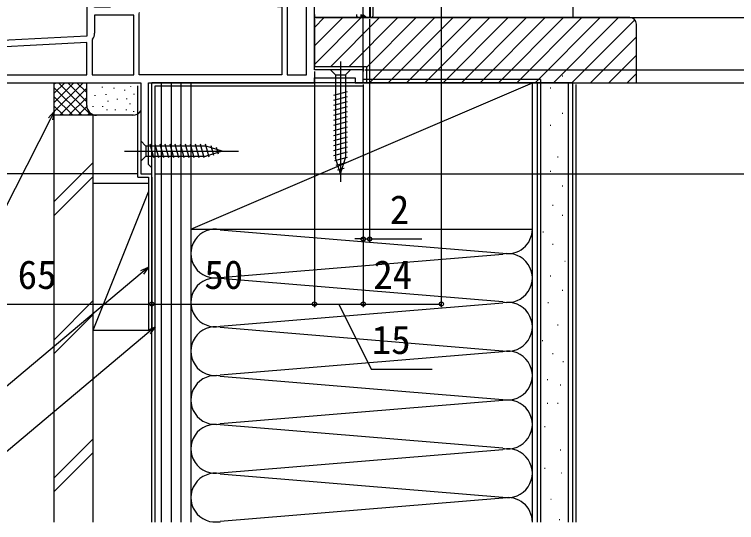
# Model space of a CAD drawing. Units: millimetres, scale not verified. Extents: x -525 to 525, y -785 to 780.
# Drawn here: x -332.2 to -110.2, y -107.9 to 48.3 of the extents above; entities that cross this region are included whole.
import ezdxf
from ezdxf.enums import TextEntityAlignment as Align

# ---------------------------------------------------------------- set-up
doc = ezdxf.new("R2010")
doc.units = ezdxf.units.MM
doc.header["$LTSCALE"] = 4
for name, color, linetype in [('0-3_YKK_11', 7, 'Continuous'), ('0-4_YKK_11E', 7, 'Continuous'), ('0-5_YKK_12', 2, 'Continuous'), ('0-6_YKK_13', 4, 'Continuous'), ('0-8_YKK_D', 6, 'Continuous'), ('0-A_YSS_K', 3, 'Continuous'), ('0-B_YSS_KE', 3, 'Continuous')]:
    doc.layers.add(name, color=color, linetype=linetype)
doc.styles.add('ＭＳ ゴシック', font='')
doc.styles.get('ＭＳ ゴシック').set_extended_font_data('MS Gothic')

msp = doc.modelspace()

# ---------------------------------------------------------------- linework, layer by layer
at = {"layer": '0-3_YKK_11'}
for points in [[(-354, 27.3), (-293.4, 27.3), (-293.4, -0.7), (-290, -0.7), (-290, 1.2), (-290.5, 1.7), (-291, 2.2), (-291, 27.3), (-240, 27.3), (-240, 28.8), (-227.5, 28.8), (-227.5, 27.3), (-225, 27.3), (-225, 31.3), (-240, 31.3), (-240, 83.3), (-241.8, 83.3), (-241.8, 81.3), (-250, 81.3), (-250, 78)], [(-303.785, 56.126), (-302.793, 50.5), (-307.6, 50.5), (-307.6, 55.856), (-307.058, 56.724), (-307.377, 57.3), (-310, 57.3), (-310, 41.658), (-354.052, 39.35)], [(-251.4, 50.7), (-250, 50.7), (-250, 29.7)], [(-295.5, 29.7), (-295.5, 48.1), (-307.6, 48.1), (-307.6, 42.533)], [(-250, 29.7), (-293.9, 29.7), (-293.9, 48.5), (-293.762, 48.845)], [(-308.282, 40.665), (-308.4, 40.342), (-308.4, 29.7), (-295.5, 29.7)]]:
    msp.add_lwpolyline(points, dxfattribs=at)
for points in [[(-242.4, 29.7), (-242.4, 55.7), (-248.4, 55.7), (-248.4, 29.7)], [(-310, 39.656), (-352.6, 37.423), (-352.6, 29.7), (-310, 29.7)]]:
    msp.add_lwpolyline(points, close=True, dxfattribs=at)
msp.add_arc((-310.5, 42.533), 2.9, 319.88081, 0.00001, dxfattribs=at)
at = {"layer": '0-4_YKK_11E'}
msp.add_lwpolyline([(-223.031, 82.3), (-223.031, 47.3), (-224.031, 47.3), (-225.031, 48.3)], dxfattribs=at)
at = {"layer": '0-5_YKK_12'}
for p, q in [((-225, 30.8), (-225, 93.882)), ((-225, 32.3), (-225, 30.8))]:
    msp.add_line(p, q, dxfattribs=at)
at = {"layer": '0-6_YKK_13'}
for p, q in [((-222.731, 47.8), (-222.731, 82.1)), ((-222, 53.3), (-222, 47.8)), ((-240, 48.3), (-240, 47.8)), ((-239.5, 47.3), (-222.5, 47.3)), ((-227.031, 48.3), (-227.031, 47.8)), ((-226.531, 47.3), (-225.756, 47.3)), ((-225.782, 48.3), (-225.756, 48.274)), ((-225.256, 47.8), (-224.731, 47.8)), ((-225.256, 47.3), (-225.256, 47.8)), ((-225.256, 47.3), (-224.731, 47.3)), ((-224.731, 47.8), (-225.031, 48.1)), ((-232, 33.8), (-232.001, -3.2)), ((-228.9, 31.3), (-230.45, 29.75)), ((-233.55, 29.75), (-233.55, 4.216)), ((-230.45, 29.75), (-230.45, 4.216)), ((-229.9, 24.555), (-234.1, 23.429)), ((-229.9, 23.002), (-234.1, 21.877)), ((-229.9, 21.449), (-234.1, 20.324)), ((-229.9, 19.896), (-234.1, 18.771)), ((-229.9, 18.343), (-234.1, 17.218)), ((-229.9, 16.79), (-234.1, 15.665)), ((-229.9, 15.237), (-234.1, 14.112)), ((-229.9, 13.684), (-234.1, 12.559)), ((-229.9, 12.131), (-234.1, 11.006)), ((-293.4, 9.4), (-293.4, 3.2)), ((-293.4, 9.4), (-291.85, 7.85)), ((-229.9, 10.579), (-234.1, 9.453)), ((-229.9, 9.026), (-234.1, 7.9)), ((-273.316, 7.85), (-291.85, 7.85)), ((-291.85, 7.85), (-291.85, 4.75)), ((-289.424, 4.2), (-290.549, 8.4)), ((-287.871, 4.2), (-288.996, 8.4)), ((-286.318, 4.2), (-287.443, 8.4)), ((-284.765, 4.2), (-285.89, 8.4)), ((-283.212, 4.2), (-284.337, 8.4)), ((-281.659, 4.2), (-282.784, 8.4)), ((-280.106, 4.2), (-281.231, 8.4)), ((-278.553, 4.2), (-279.679, 8.4)), ((-277, 4.2), (-278.126, 8.4)), ((-275.447, 4.2), (-276.573, 8.4)), ((-273.894, 4.2), (-275.02, 8.4)), ((-272.411, 4.459), (-273.467, 8.4)), ((-268.4, 6.3), (-273.316, 7.85)), ((-270.979, 4.91), (-271.792, 7.946)), ((-269.547, 5.362), (-270.096, 7.412)), ((-229.9, 7.473), (-234.1, 6.347)), ((-298.4, 6.3), (-263.4, 6.3)), ((-293.4, 3.2), (-291.85, 4.75)), ((-291.85, 4.75), (-273.316, 4.75)), ((-268.4, 6.3), (-273.316, 4.75)), ((-229.9, 5.92), (-234.1, 4.794)), ((-229.9, 4.367), (-233.842, 3.311)), ((-232, -0.7), (-233.55, 4.216)), ((-232, -0.7), (-233.55, 4.216)), ((-230.354, 2.692), (-233.39, 1.879)), ((-232, -0.7), (-230.45, 4.216)), ((-230.889, 0.996), (-232.939, 0.447))]:
    msp.add_line(p, q, dxfattribs=at)
for points in [[(-225.756, 48.274), (-225.756, 47.3), (-225.256, 47.3)], [(-225.031, 48.1), (-225.031, 48.074), (-225.258, 48.3)], [(-224.731, 47.8), (-224.731, 47.3), (-223.231, 47.3)], [(-228.9, 31.3), (-235.1, 31.3), (-233.55, 29.75), (-230.45, 29.75)]]:
    msp.add_lwpolyline(points, dxfattribs=at)
for centre, start, end in [((-239.5, 47.8), 180, 270), ((-226.531, 47.8), 180, 270), ((-223.231, 47.8), 270, 0), ((-222.5, 47.8), 270, 0)]:
    msp.add_arc(centre, 0.5, start, end, dxfattribs=at)
msp.add_ellipse((-225.756, 48.3), major_axis=(-0.5, 0.5), ratio=0.026186, start_param=1.5969763, end_param=3.1154127, dxfattribs=at)
at = {"layer": '0-8_YKK_D'}
for p, q in [((-201, 112.1), (-201, -41.7)), ((-238, 47.3), (-83, 47.3)), ((-223.087, 47.3), (-83, 47.3)), ((-223.031, 46.8), (-223.031, -21.7)), ((-222.531, 47.3), (-108, 47.3)), ((-224.5, 31.3), (-43, 31.3)), ((-240, 30.8), (-240, -41.7)), ((-240, 30.8), (-240, -41.7)), ((-225.25, 27.3), (-83, 27.3)), ((-225, 26.8), (-225, -21.7)), ((-224.5, 27.3), (-43, 27.3)), ((-224, 27.3), (-3, 27.3)), ((-223, 27.3), (-3, 27.3)), ((-222, 27.3), (-23, 27.3)), ((-225, 26.3), (-225, -41.7)), ((-225, 24.3), (-225, -41.7)), ((-294.4, -0.7), (-376, -0.7)), ((-290, -1.7), (-290, -41.7)), ((-290, -1.7), (-290, -41.7)), ((-289, -0.7), (-3, -0.7)), ((-225, -20.7), (-227.55, -20.7)), ((-225, -20.7), (-223.031, -20.7)), ((-223.031, -20.7), (-206.976, -20.7)), ((-355, -40.7), (-290, -40.7)), ((-290, -40.7), (-240, -40.7)), ((-240, -40.7), (-225, -40.7)), ((-225, -40.7), (-201, -40.7))]:
    msp.add_line(p, q, dxfattribs=at)
for points in [[(-320, 18.442), (-321.158, 16.17), (-357.461, -55.079), (-450.225, -55.079)], [(-321.766, 16.48), (-320, 18.442), (-320.549, 15.86)], [(-291, -29.331), (-292.953, -30.971), (-343.157, -73.097), (-431.642, -73.097)], [(-293.393, -30.447), (-291, -29.331), (-292.514, -31.494)], [(-232.5, -40.7), (-222.568, -60.7), (-203.841, -60.7)], [(-289, -47.733), (-290.953, -49.372), (-343.157, -93.176), (-431.642, -93.176)], [(-291.393, -48.848), (-289, -47.733), (-290.514, -49.895)]]:
    msp.add_lwpolyline(points, dxfattribs=at)
for centre in [(-225, -20.7), (-223.031, -20.7), (-290, -40.7), (-290, -40.7), (-240, -40.7), (-240, -40.7), (-225, -40.7), (-225, -40.7), (-201, -40.7)]:
    msp.add_circle(centre, 0.637, dxfattribs=at)
at = {"layer": '0-A_YSS_K'}
for p, q in [((-160.5, 220.627), (-160.5, 47.3)), ((-240, 44.271), (-236.971, 47.3)), ((-240, 38.614), (-231.314, 47.3)), ((-240, 32.957), (-225.657, 47.3)), ((-235, 32.3), (-220, 47.3)), ((-229.343, 32.3), (-214.343, 47.3)), ((-224, 31.986), (-208.686, 47.3)), ((-223.029, 27.3), (-203.029, 47.3)), ((-217.373, 27.3), (-197.373, 47.3)), ((-211.716, 27.3), (-191.716, 47.3)), ((-206.059, 27.3), (-186.059, 47.3)), ((-200.402, 27.3), (-180.402, 47.3)), ((-194.745, 27.3), (-174.745, 47.3)), ((-189.088, 27.3), (-169.088, 47.3)), ((-183.431, 27.3), (-163.431, 47.3)), ((-177.775, 27.3), (-157.775, 47.3)), ((-172.118, 27.3), (-152.118, 47.3)), ((-166.461, 27.3), (-146.461, 47.3)), ((-160.804, 27.3), (-141.491, 46.613)), ((-155.147, 27.3), (-141, 41.447)), ((-149.49, 27.3), (-141, 35.79)), ((-163.801, 29.421), (-163.601, 29.421)), ((-143.833, 27.3), (-141, 30.133)), ((-320, 17.3), (-320, 27.3)), ((-320, 18.442), (-311.142, 27.3)), ((-320, 21.271), (-313.971, 27.3)), ((-320, 24.099), (-316.799, 27.3)), ((-320, 26.927), (-319.627, 27.3)), ((-318.686, 27.3), (-308.686, 17.3)), ((-315.858, 27.3), (-310, 21.442)), ((-313.029, 27.3), (-310, 24.271)), ((-310.201, 27.3), (-310, 27.099)), ((-310, 20.3), (-310, 27.3)), ((-278, 27.3), (-290, 27.3)), ((-290, -107.7), (-290, 27.3)), ((-287, -107.7), (-287, 27.3)), ((-284, -107.7), (-284, 27.3)), ((-281, -107.7), (-281, 27.3)), ((-278, -17.7), (-173, 27.3)), ((-278, 27.3), (-278, -107.7)), ((-171.5, 27.3), (-171.5, -107.7)), ((-162, 27.3), (-162, -107.7)), ((-159.5, -107.7), (-159.5, 26.801)), ((-320, 25.785), (-311.515, 17.3)), ((-318.314, 17.3), (-310, 25.614)), ((-305.245, 26.084), (-305.245, 25.884)), ((-301.651, 25.78), (-301.651, 25.58)), ((-298.434, 25.112), (-298.434, 24.912)), ((-296.585, 26.196), (-296.585, 25.996)), ((-167.531, 25.691), (-167.331, 25.691)), ((-320, 22.957), (-314.343, 17.3)), ((-315.485, 17.3), (-310, 22.785)), ((-307.505, 23.443), (-307.505, 23.243)), ((-304.158, 23.777), (-304.158, 23.577)), ((-300.706, 22.377), (-300.706, 22.177)), ((-297.767, 22.442), (-297.767, 22.242)), ((-295.498, 23.889), (-295.498, 23.689)), ((-320, 20.128), (-317.172, 17.3)), ((-308.172, 20.105), (-308.172, 19.905)), ((-305.159, 20.105), (-305.159, 19.905)), ((-303.499, 21.774), (-303.499, 21.574)), ((-296.754, 20.91), (-296.754, 20.71)), ((-170.515, 20.97), (-170.315, 20.97)), ((-312.657, 17.3), (-309.982, 19.975)), ((-309.828, 17.3), (-309.034, 18.095)), ((-303.833, 19.104), (-303.833, 18.904)), ((-301.318, 19.104), (-301.318, 18.904)), ((-297.936, 19.104), (-297.936, 18.904)), ((-295.667, 18.603), (-295.667, 18.403)), ((-163.801, 17.986), (-163.601, 17.986)), ((-307, 17.3), (-320, 17.3)), ((-295.649, 17.3), (-307, 17.3)), ((-167.531, 14.256), (-167.331, 14.256)), ((-170.515, 9.034), (-170.315, 9.034)), ((-165.293, 4.558), (-165.093, 4.558)), ((-308, 2.758), (-320, -9.242)), ((-167.531, 0.082), (-167.331, 0.082)), ((-320, -13.485), (-308, -1.485)), ((-308, -48.7), (-308, -3.7)), ((-291, -3.7), (-308, -3.7)), ((-290, -3.7), (-290, -48.7)), ((-163.801, -4.394), (-163.601, -4.394)), ((-308, -48.7), (-291, -6.2)), ((-170.515, -7.378), (-170.315, -7.378)), ((-166.785, -10.362), (-166.585, -10.362)), ((-163.801, -13.346), (-163.601, -13.346)), ((-278, -17.7), (-278, -107.7)), ((-173, -81.423), (-173, -17.7)), ((-268.968, -17.858), (-182.032, -25.042)), ((-169.769, -18.568), (-169.569, -18.568)), ((-166.785, -22.297), (-166.585, -22.297)), ((-268.968, -32.542), (-182.032, -25.358)), ((-163.055, -27.519), (-162.855, -27.519)), ((-182.032, -40.042), (-268.968, -32.858)), ((-167.531, -31.995), (-167.331, -31.995)), ((-163.801, -36.471), (-163.601, -36.471)), ((-308, -39.669), (-320, -51.669)), ((-268.968, -47.542), (-182.032, -40.358)), ((-168.277, -40.201), (-168.077, -40.201)), ((-308, -43.911), (-320, -55.911)), ((-308, -48.7), (-290, -48.7)), ((-268.968, -47.858), (-182.032, -55.042)), ((-165.217, -47.132), (-165.017, -47.132)), ((-170.019, -51.934), (-169.819, -51.934)), ((-182.032, -55.358), (-268.968, -62.542)), ((-166.818, -55.935), (-166.618, -55.935)), ((-163.616, -58.336), (-163.416, -58.336)), ((-268.968, -62.858), (-182.032, -70.042)), ((-168.418, -63.939), (-168.218, -63.939)), ((-164.417, -65.539), (-164.217, -65.539)), ((-182.032, -70.358), (-268.968, -77.542)), ((-168.418, -71.141), (-168.218, -71.141)), ((-165.217, -71.141), (-165.017, -71.141)), ((-182.032, -85.042), (-268.968, -77.858)), ((-169.219, -78.344), (-169.019, -78.344)), ((-308, -82.095), (-320, -94.095)), ((-308, -86.338), (-320, -98.338)), ((-268.968, -92.542), (-182.032, -85.358)), ((-164.417, -85.547), (-164.217, -85.547)), ((-268.968, -92.858), (-182.032, -100.042)), ((-169.219, -91.149), (-169.019, -91.149)), ((-164.083, -92.573), (-163.883, -92.573)), ((-182.032, -100.358), (-268.968, -107.542)), ((-167.36, -100.683), (-167.16, -100.683)), ((-164.765, -106.91), (-164.565, -106.91))]:
    msp.add_line(p, q, dxfattribs=at)
for centre, radius, start, end in [((-307, 20.3), 3, 180, 270), ((-295.9, 20.3), 3, 270, 326.44238), ((-270.5, -25.2), 7.5, 78.21647, 281.78351), ((-180.5, -17.7), 7.5, 258.21646, 0), ((-180.5, -32.7), 7.5, 258.21646, 101.78354), ((-270.5, -40.2), 7.5, 78.21647, 281.78351), ((-180.5, -47.7), 7.5, 258.21646, 101.78354), ((-270.5, -55.2), 7.5, 78.21647, 281.78351), ((-180.5, -62.7), 7.5, 258.21646, 101.78354), ((-270.5, -70.2), 7.5, 78.21647, 281.78352), ((-180.5, -77.7), 7.5, 258.21646, 101.78354), ((-270.5, -85.2), 7.5, 78.21647, 281.78351), ((-180.5, -92.7), 7.5, 258.21646, 101.78354), ((-270.5, -100.2), 7.5, 78.21647, 281.78351), ((-180.5, -107.7), 7.5, 359.99997, 101.78354), ((-270.5, -115.2), 7.5, 78.21647, 90.06416)]:
    msp.add_arc(centre, radius, start, end, dxfattribs=at)
at = {"layer": '0-B_YSS_KE'}
for p, q in [((-170.5, 28.3), (-225, 28.3)), ((-173, -107.7), (-173, 27.3)), ((-170.5, 28.3), (-170.5, -107.7)), ((-294.349, -1.7), (-294.349, 26.3)), ((-320, -107.7), (-320, 17.3))]:
    msp.add_line(p, q, dxfattribs=at)
for points in [[(-143, 47.3), (-240, 47.3), (-240, 32.3), (-224, 32.3), (-224, 27.3), (-141, 27.3), (-141, 45.3)], [(-160.5, -107.7), (-160.5, 27.3), (-173, 27.3)], [(-289, -107.7), (-289, 26.3), (-225, 26.3)], [(-308, -107.7), (-308, 17.3), (-320, 17.3)], [(-294.349, -1.7), (-291, -1.7), (-291, -48.7)]]:
    msp.add_lwpolyline(points, dxfattribs=at)
msp.add_lwpolyline([(-173, -17.7), (-173, 27.3), (-278, 27.3), (-278, -17.7)], close=True, dxfattribs=at)
msp.add_arc((-143, 45.3), 2, 0.00001, 89.99999, dxfattribs=at)

# ---------------------------------------------------------------- texts
at = {"layer": '0-8_YKK_D', "style": 'ＭＳ ゴシック'}
for s, p in [('2', (-216.817, -18.7)), ('65', (-331.261, -38.7)), ('50', (-273.864, -38.7)), ('24', (-221.898, -38.7)), ('15', (-222.409, -58.7))]:
    msp.add_text(s, height=8.798, dxfattribs=at).set_placement(p, align=Align.BOTTOM_LEFT)

doc.saveas('drawing.dxf')
